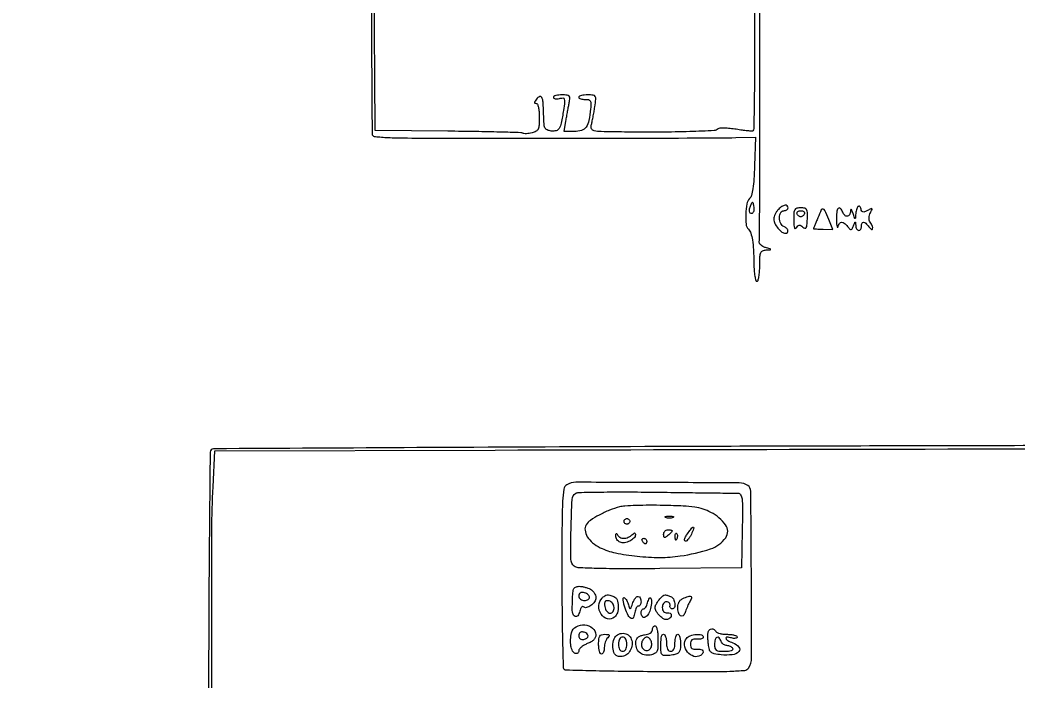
# Model space of a CAD drawing. Extents: x 24 to 1546, y 0 to 2379.
# Drawn here: x 886.3 to 1239.4, y 160.5 to 394.5 of the extents above; entities that cross this region are included whole.
import ezdxf

# ---------------------------------------------------------------- set-up
doc = ezdxf.new("R2010")
doc.units = 0
doc.header["$MEASUREMENT"] = 0
doc.layers.get('0').update_dxf_attribs({"linetype": 'CONTINUOUS'})

msp = doc.modelspace()

# ---------------------------------------------------------------- linework, layer by layer
for points in [[(1488.995819, 179.007081, -0.000003), (1488.836526, 121.681109, -0.200949)], [(956.104801, 25.769543, -0.000009), (1071.532232, 26.383709, -0.000448)], [(1448.974176, 595.301221, -0.000037), (1448.971655, 720.569876, -0.000031)], [(682.11066, 576.138525, -0.000014), (730.176508, 576.301627, -0.000501)], [(563.917736, 301.759581, -0.00001), (564.039235, 350.115363, -0.198254)], [(330.47682, 18.883074, 0.000013), (445.994116, 18.943074, 0.000017), (561.276547, 19.009838, 0.139128)], [(1011.736068, 417.297438, 0.000021), (1011.783006, 434.515625, 0.000023), (1011.836492, 454.800115, 0.000021), (1011.890525, 476)], [(1382.009387, 244.131797, -0.000078), (1301.158415, 243.934612, -0.000047), (1205.149916, 243.724436, 0.000314), (1107.331271, 243.458091, 0.000557), (1026.733611, 243.098293, 0.000018), (954.81255, 242.694459, 0.197444), (953.923081, 242.323081, 0.196429), (953.557254, 241.451703, 0.000109), (953.286984, 212.524003, 0.001366), (953.079046, 179.996479, 0.000796), (952.99829, 140.973165, 0.000068), (952.963993, 40.871798, 0.001935)], [(1330.894344, 119.924749, 0.000011), (1276.068902, 119.942781, 0.000456), (1215.434512, 119.906035, 0.000272), (1143.305827, 119.75727, -0.000298), (1052.847252, 119.575272, -0.001184), (997.347487, 119.628084, -0.00011), (955.578971, 119.775987, -0.321967), (954.740251, 120.383326, -0.079941), (954.240686, 123.448795, -0.000174), (954.162428, 170.751291, -0.00088), (954.181953, 213.782225, -0.012344), (954.598032, 229.245189), (955.256131, 241.990378), (1054.378065, 242.245189, -0.00011), (1310.655694, 242.847537, -0.001089)], [(1010.510409, 422.665255, 0.000842), (1010.661771, 386.644453, 0.000041), (1010.855624, 354.157744, 0.197327), (1011.104305, 353.562427, 0.166119), (1011.603687, 353.317355, 0.007287), (1013.556706, 353.096873, 0.011678), (1015.918341, 352.920631, 0.008006), (1018.604305, 352.826253, 0.004711), (1031.250004, 352.703731, 0.00017), (1079.600507, 352.707293, 0.000148), (1128.471057, 352.74193, 0.005585), (1139.5, 352.876197), (1146.5, 353.039625), (1146.151934, 342.850318, -0.008098), (1145.915594, 338.159571, -0.02083), (1145.5491, 334.785321, -0.026117), (1145.063495, 332.414935, -0.133563), (1144.401934, 331.259077, 0.15322), (1143.429795, 329.397794, 0.034393), (1143.037729, 325.798172, 0.033677), (1143.137044, 322.200125, 0.174354), (1143.971385, 320.428615, -0.118415), (1144.834452, 319.019861, -0.038724), (1145.409149, 316.635569, -0.027147), (1145.771299, 313.193666, -0.009666), (1145.92569, 308.25, 0.014944), (1146.026102, 305.847749, 0.024646), (1146.271202, 303.831078, 0.02188), (1146.602555, 302.306256, 0.340588), (1147, 302, 0.332234), (1147.391033, 302.292067, 0.026982), (1147.70625, 303.615625, 0.027868), (1147.927854, 305.39166, 0.017105), (1148, 307.5, -0.009474), (1148.061763, 310.759241, -0.086255), (1148.356804, 312.143621, -0.198973), (1149.018675, 312.819563, -0.089948), (1150.25, 313.09968, 0.002878), (1151.742307, 313.174401, 0.484525), (1151.823801, 313.29035, 0.251704), (1151.679853, 313.435015, 0.00184), (1150, 313.938206, -0.050007), (1149.066064, 314.319148, -0.06725), (1148.32423, 314.85045, -0.084436), (1147.877214, 315.442751, -0.177902), (1147.805889, 316.006192, 0.055487), (1147.930124, 317.078524, 0.000125), (1147.99842, 333.225789, 0.000836), (1148.040396, 351.416098, 0.00052), (1148.031768, 372.75964), (1147.951759, 428.183946)], [(1146.107072, 399.628427, -0.001038), (1146.138483, 379.985069, -0.003081), (1146.049026, 366.510999, -0.000813), (1145.898646, 356.087562, -0.190005), (1145.53853, 355.215415, -0.226456), (1145.290297, 355.122468, -0.003372), (1143.702679, 355.271931, -0.008386), (1141.836601, 355.491988, -0.005349), (1139.674105, 355.807438, 0.014116), (1137.475149, 356.088929, 0.019625), (1135.493469, 356.207661, 0.016464), (1133.880504, 356.187778, 0.179297), (1133.292023, 355.938919, -0.17937), (1131.864198, 355.335357, -0.003078), (1123.255792, 355.001081, -0.007104), (1112.822996, 354.808582, -0.003978), (1100.133369, 354.855698, -0.002253), (1091.903301, 354.988829, -0.045171), (1089.411454, 355.266471, -0.23603), (1088.504941, 355.977048, -0.180803), (1088.396915, 357.25, 0.015415), (1088.681436, 358.4014, 0.005265), (1089.024802, 360.0875, 0.005228), (1089.36498, 361.957871, 0.006012), (1089.649471, 363.75, 0.010392), (1089.997982, 366.531981, 0.160849), (1089.795031, 367.460801, 0.238486), (1089.105679, 367.901178, 0.025069), (1087.135924, 368, 0.024986), (1085.9342, 367.93991, 0.039681), (1084.921178, 367.756363, 0.04732), (1084.20167, 367.491165, 0.288392), (1084, 367.170599, 0.245069), (1084.162762, 366.858469, 0.072054), (1084.660938, 366.608159, 0.054262), (1085.388154, 366.450622, 0.035062), (1086.25, 366.420599, -0.056252), (1087.459547, 366.327144, -0.218232), (1088.056568, 365.901624, -0.137164), (1088.281792, 365.016687, -0.018659), (1088.164704, 363.090754, -0.024869), (1087.542508, 358.910641, -0.105508), (1086.54533, 356.601997, -0.159124), (1084.933403, 355.408773, -0.080581), (1082.41346, 355), (1078.777418, 355), (1079.422908, 358.75, -0.001552), (1079.709876, 360.386735, -0.001128), (1080.038955, 362.20625, -0.001139), (1080.359071, 363.931499, -0.002499), (1080.613654, 365.25, 0.028291), (1080.838776, 366.857152, 0.209795), (1080.593471, 367.571012, 0.186804), (1079.881231, 367.921112, 0.021881), (1078.079455, 368, 0.027855), (1076.899534, 367.934215, 0.043742), (1075.90459, 367.733751, 0.054282), (1075.206465, 367.442935, 0.273432), (1075, 367.09362, 0.257773), (1075.166627, 366.79189, 0.100419), (1075.627562, 366.6176, 0.066177), (1076.31767, 366.597458, 0.038217), (1077.136382, 366.745916, -0.062278), (1078.346122, 366.905775, -0.324023), (1078.862668, 366.537236, -0.111935), (1078.964986, 365.532138, -0.006839), (1078.555937, 362.524447, -0.010251), (1077.789509, 358.042146, -0.086753), (1077.065959, 356.136797, -0.197113), (1075.978886, 355.317985, -0.094127), (1074.202769, 355.195905, -0.071084), (1072.765287, 355.579852, -0.18979), (1072.022812, 356.3115, -0.089701), (1071.674967, 357.740964, -0.00929), (1071.531753, 361.215429, 0.00995), (1071.354206, 365.388994, 0.095161), (1070.911649, 367.106656, 0.410207), (1070.146628, 367.386196, 0.11294), (1069.020056, 366.524166, 0.025273), (1068.499441, 365.828112, 0.125257), (1068.336564, 365.371214, 0.29578), (1068.4755, 365.1056, 0.129135), (1068.877555, 365, -0.294168), (1069.340656, 364.70173, -0.050254), (1069.692634, 363.660505, -0.037987), (1069.926175, 362.111301, -0.018423), (1070, 360.108408, -0.013651), (1069.922146, 357.257273, -0.094486), (1069.587221, 355.906285, -0.161931), (1068.854261, 355.123439, -0.062912), (1067.454011, 354.577814, -0.022956), (1066.422092, 354.368633, -0.026751), (1065.426736, 354.268154, -0.027242), (1064.58938, 354.27431, -0.123561), (1064.127865, 354.420975, 0.131927), (1063.463222, 354.620208, 0.000589), (1056.035185, 354.826151, 0.00276), (1047.571994, 355.004075, 0.001732), (1037.673854, 355.123218), (1012, 355.343298), (1011.82994, 374.421649, -0.000792), (1011.768379, 382.820851, -0.000552), (1011.724374, 392.301984, -0.000556), (1011.702317, 401.397792, -0.001153)], [(1290.245747, 119.245058, 0.000021), (1330.47912, 119.473752, 0.207433)]]:
    msp.add_lwpolyline(points, format="xyb")
for points in [[(1145.588397, 326.255064, -0.196036), (1144.935423, 325.980347, -0.314698), (1144.456234, 326.307262, -0.128559), (1144.349074, 327.308598, -0.056398), (1144.696917, 328.606872, -0.005261), (1145.19236, 329.8296, -0.286752), (1145.387121, 329.967698, -0.36589), (1145.556938, 329.8404, -0.006855), (1145.808853, 328.671731, -0.034132), (1145.90627, 327.928682, -0.038293), (1145.89587, 327.207674, -0.04166), (1145.789937, 326.605874, -0.132742)], [(1154.571429, 327.428571, 0.05083), (1153.969917, 326.690527, 0.038141), (1153.461607, 325.773214, 0.039005), (1153.113726, 324.825464, 0.068562), (1153, 324, 0.114409), (1153.35654, 322.462219, 0.056995), (1154.4406, 320.769159, 0.057844), (1155.820952, 319.425726, 0.165559), (1157.071429, 319, 0.198283), (1157.774644, 319.290284, 0.26207), (1157.959422, 319.944653, 0.150938), (1157.470142, 320.766445, 0.092199), (1156.5, 321.361626, -0.125259), (1155.925762, 321.767801, -0.06413), (1155.440625, 322.511741, -0.057561), (1155.111542, 323.457712, -0.055002), (1155, 324.468615, -0.046062), (1155.097927, 325.529365, -0.08793), (1155.39814, 326.328103, -0.119192), (1155.87785, 326.820648, -0.141262), (1156.5, 327, 0.064853), (1157.073457, 327.074694, 0.082425), (1157.559375, 327.29375, 0.098894), (1157.884432, 327.618646, 0.148195), (1158, 328, 0.209731), (1157.682651, 328.723285, 0.231247), (1156.954346, 328.94011, 0.11074), (1155.838806, 328.48712, 0.044802)], [(1182.75, 328.423045, 0.091331), (1182.454466, 327.990144, 0.03154), (1182.191031, 327.276874, 0.030101), (1181.993748, 326.436383, 0.030649), (1181.90032, 325.583333, -0.007076), (1181.825176, 324.372138, -0.523196), (1181.680262, 324.28711, -0.206243), (1181.493215, 324.495881, -0.003463), (1181, 326, 0.011072), (1180.62786, 327.079144, 0.131249), (1180.3746, 327.4375, 0.557347), (1180.190582, 327.376034, 0.043676), (1180.09968, 326.75, -0.112682), (1179.754189, 325.554447, -0.248432), (1178.981096, 325.050084, -0.227338), (1178.068948, 325.389285, -0.10066), (1177.361626, 326.5, 0.094429), (1176.545033, 327.817934, 0.456749), (1175.772982, 327.795448, 0.148608), (1175.205795, 326.41451, 0.030497), (1175.116001, 323.75, 0.010557), (1175.190155, 322.219137, 0.038999), (1175.332266, 321.2625, 0.33877), (1175.508849, 321.116137, 0.352052), (1175.689326, 321.25, -0.074183), (1176.217629, 322.48676, -0.248402), (1176.953088, 322.919706, -0.188534), (1177.891853, 322.60068, -0.044476), (1179.080461, 321.40305, 0.019356), (1179.886208, 320.50528, 0.23464), (1180.310348, 320.355382, 0.251782), (1180.666793, 320.606923, 0.022014), (1181.132621, 321.65305, -0.003829), (1181.596552, 322.805993, -0.271259), (1181.754744, 322.926453, -0.431418), (1181.874307, 322.827057, -0.005628), (1181.929715, 321.75, 0.110085), (1182.247482, 320.552731, 0.247874), (1182.9969, 320.033257, 0.304732), (1183.71427, 320.39893, 0.127637), (1184, 321.5, -0.081036), (1184.17813, 322.59186, -0.348942), (1184.692994, 322.926169, -0.1774), (1185.494873, 322.542061, -0.030917), (1186.607954, 321.25, 0.065705), (1187.479985, 320.36943, 0.537387), (1187.922953, 320.519757, 0.170687), (1187.84637, 321.466638, 0.036335), (1187.054463, 322.946118, -0.081163), (1186.745824, 323.671816, -0.066978), (1186.656425, 324.508875, -0.062272), (1186.792231, 325.396983, -0.05387), (1187.145469, 326.271812, 0.010753), (1187.708044, 327.379616, 0.347688), (1187.646061, 327.655702, 0.292093), (1187.339922, 327.690242, 0.008844), (1186.14831, 327.079373, -0.028045), (1185.102915, 326.593184, -0.150308), (1184.483885, 326.543018, -0.223337), (1184.082622, 326.852505, -0.068526), (1183.822616, 327.59339, 0.054893), (1183.645007, 328.147186, 0.123727), (1183.374456, 328.49134, 0.199016), (1183.061002, 328.576562, 0.167079)], [(1160.015313, 323.75, 0.011263), (1160.065127, 321.843937, 0.067229), (1160.245583, 320.868381, 0.36919), (1160.553666, 320.681059, 0.214604), (1160.939097, 320.935698, -0.054298), (1161.45762, 321.586624, -0.170821), (1161.952902, 321.826649, -0.15802), (1162.515241, 321.712333, -0.04471), (1163.260367, 321.198877, 0.100983), (1163.980721, 320.813315, 0.351589), (1164.436395, 320.998506, 0.106987), (1164.698466, 321.85962, 0.010777), (1164.829385, 324.01318, 0.015206), (1164.849901, 326.356795, 0.127805), (1164.564236, 327.365834, 0.211081), (1163.886974, 327.85408, 0.05219), (1162.492802, 328, 0.056705), (1161.098927, 327.841411, 0.206992), (1160.398166, 327.325309, 0.11923), (1160.077239, 326.251594, 0.014177)], [(1163.808333, 325.925, -0.073624), (1163.600259, 325.514089, -0.066918), (1163.276198, 325.165781, -0.070382), (1162.889952, 324.930417, -0.102038), (1162.5, 324.85, -0.102038), (1162.110048, 324.930417, -0.070382), (1161.723802, 325.165781, -0.066918), (1161.399741, 325.514089, -0.073624), (1161.191667, 325.925, -0.159683), (1161.189601, 326.333474, -0.143818), (1161.428177, 326.684219, -0.107546), (1161.888977, 326.920344, -0.064908), (1162.5, 327, -0.064908), (1163.111023, 326.920344, -0.107546), (1163.571823, 326.684219, -0.143818), (1163.810399, 326.333474, -0.159683)], [(1168.558581, 324.485962, 0.001204), (1167.961314, 323.046771, 0.001922), (1167.458698, 321.813938, 0.000365), (1167.020565, 320.725048, 0.101554), (1167.002943, 320.627876, 0.389073), (1167.053884, 320.574826, 0.001346), (1168.014438, 320.516268, 0.005791), (1169.124367, 320.464496, 0.003484), (1170.442196, 320.427506), (1173.878507, 320.355012), (1172.407285, 323.876141, 0.006887), (1171.007411, 327.100921, 0.252768), (1170.3891, 327.573218, 0.33448), (1169.780609, 327.249888, 0.010258)], [(1079.75, 229.948398, 0.223202), (1078.716823, 228.412326, 0.024961), (1078.271932, 224.107852, 0.012112), (1078.044519, 216.228959, 0.001158), (1078, 197.009327, 0.002394), (1078.058708, 184.746198, 0.003897), (1078.2395, 174.338082, 0.000718), (1078.482841, 165.191302, 0.252465), (1078.815319, 164.614139, 0.132998), (1079.515668, 164.405809, 0.000428), (1088.720229, 164.186434, 0.002352), (1099.155545, 163.995784, 0.001466), (1111.389245, 163.86572, 0.001438), (1128.805273, 163.781712, 0.009627), (1137.46257, 163.931544, 0.011818), (1142.719569, 164.248365, 0.234888), (1144.058613, 165.060598, 0.141975), (1145.098498, 168.648809, 0.001197), (1145.028877, 197.893882, 0.000781), (1144.839955, 227.705945, 0.252277), (1143.75, 229.690983, 0.14269), (1140.742599, 230.591533, 0.000865), (1111.798947, 230.757996, 0.000901), (1082.912646, 230.822102, 0.135801)], [(1140.279025, 226.981864, -0.270075), (1141.237018, 226.436695, -0.103614), (1141.736426, 224.926505, -0.030674), (1141.901891, 221.719715, -0.00282), (1141.779025, 213.75), (1141.5, 200.5), (1112.592865, 200.257966, -0.002284), (1099.299136, 200.20738, -0.006998), (1090.290447, 200.340344, -0.004522), (1083.738541, 200.588116, -0.162888), (1082.345827, 201.127952, -0.220314), (1081.182621, 203.570978, -0.007967), (1081.238328, 214.161856, -0.007533), (1081.623813, 224.78898, -0.24628), (1082.892813, 226.933755, -0.134336), (1083.93043, 227.239444, -0.001325), (1091.760202, 227.370832, -0.004234), (1100.814711, 227.422098, -0.002718), (1111.322179, 227.335491, 0.000146), (1121.866471, 227.194331, 0.000221), (1131.039104, 227.078261, 0.00008), (1138.944032, 226.982997, 0.005521)], [(1098.410822, 222.11311, 0.033426), (1094.867972, 220.944436, 0.026246), (1091.20429, 219.228875, 0.0251), (1088.092711, 217.361141, 0.109042), (1086.615087, 215.815101, 0.169871), (1086.196287, 213.840714, 0.10489), (1086.988205, 211.577004, 0.083178), (1088.872411, 209.39157, 0.062164), (1091.556285, 207.674551, 0.060038), (1096.989106, 205.843745, 0.025416), (1104.602007, 204.659777, 0.025217), (1112.715275, 204.229024, 0.036855), (1119.848886, 204.736764, 0.041831), (1130.549262, 207.223529, 0.162863), (1135.948541, 211.200486, 0.321779), (1135.905112, 215.734794, 0.115308), (1130.716564, 220.185353, 0.042357), (1127.944877, 221.339989, 0.04105), (1124.989108, 222.025831, 0.025362), (1120.91229, 222.415253, 0.005824), (1114, 222.642539, 0.006285), (1108.987631, 222.685897, 0.007507), (1104.264429, 222.596455, 0.006581), (1100.293185, 222.409234, 0.047919)], [(1102, 217, -0.099038), (1101.923658, 216.618362, -0.097945), (1101.70625, 216.29375, -0.097945), (1101.381638, 216.076342, -0.099038), (1101, 216, -0.099038), (1100.618362, 216.076342, -0.097945), (1100.29375, 216.29375, -0.097945), (1100.076342, 216.618362, -0.099038), (1100, 217, -0.099038), (1100.076342, 217.381638, -0.097945), (1100.29375, 217.70625, -0.097945), (1100.618362, 217.923658, -0.099038), (1101, 218, -0.099038), (1101.381638, 217.923658, -0.097945), (1101.70625, 217.70625, -0.097945), (1101.923658, 217.381638, -0.099038)], [(1117.25, 218.337719, -0.057986), (1116.679992, 218.181385, -0.037979), (1116, 218.12966, -0.037979), (1115.320008, 218.181385, -0.057986), (1114.75, 218.337719, -0.174857), (1114.540618, 218.525001, -0.447206), (1114.601562, 218.693942, -0.078554), (1115.10856, 218.810911, -0.017491), (1116, 218.842105, -0.017491), (1116.89144, 218.810911, -0.078554), (1117.398438, 218.693942, -0.447206), (1117.459382, 218.525001, -0.174857)], [(1099.883333, 211, 0.058679), (1100.628461, 211.087749, 0.038988), (1101.448229, 211.3525, 0.039045), (1102.215031, 211.740438, 0.059816), (1102.8, 212.2, -0.020816), (1103.394968, 212.747389, -0.169813), (1103.734897, 212.877567, -0.348762), (1103.936235, 212.727088, -0.064544), (1104, 212.235184, -0.206943), (1103.497407, 211.07286, -0.076179), (1101.993269, 210.038332, -0.072074), (1100.136445, 209.450659, -0.133034), (1098.572442, 209.610575, -0.085195), (1097.977379, 209.964358, -0.069535), (1097.485096, 210.519363, -0.070019), (1097.16665, 211.183804, -0.089016), (1097.078947, 211.856989, -0.018903), (1097.136041, 212.52067, -0.216883), (1097.269868, 212.738573, -0.432325), (1097.440858, 212.699755, -0.036995), (1097.662281, 212.25, 0.103807), (1097.982673, 211.771898, 0.06532), (1098.522774, 211.367188, 0.061435), (1099.189354, 211.093265, 0.066895)], [(1117, 213.622445, -0.172217), (1116.925448, 213.412416, -0.016008), (1116.559375, 212.99011, -0.019119), (1116.074554, 212.504355, -0.013852), (1115.5, 212, -0.020633), (1114.689039, 211.381629, -0.217533), (1114.28931, 211.308142, -0.304492), (1114.057736, 211.565314, -0.035496), (1114, 212.377555, -0.091307), (1114.114059, 212.996941, -0.095788), (1114.440625, 213.523407, -0.099536), (1114.927707, 213.875699, -0.107348), (1115.5, 214, -0.023761), (1116.07485, 213.972666, -0.037907), (1116.559375, 213.889093, -0.044235), (1116.90557, 213.768578, -0.294983)], [(1118.683114, 210.8125, -0.054073), (1118.461564, 210.395823, -0.470617), (1118.279315, 210.37858, -0.168741), (1118.137993, 210.670344, -0.018894), (1118.078947, 211.416667, -0.028489), (1118.089945, 212.112848, -0.077125), (1118.200665, 212.592839, -0.208169), (1118.385309, 212.77538, -0.296942), (1118.604167, 212.729167, -0.126455), (1118.797407, 212.402231, -0.060344), (1118.876576, 211.916927, -0.05415), (1118.839148, 211.359369, -0.051402)], [(1123.818046, 212.5, -0.027745), (1123.316073, 211.542824, -0.036357), (1122.749639, 210.734375, -0.039559), (1122.200865, 210.160354, -0.184244), (1121.780468, 210, -0.364784), (1121.430017, 210.294922, -0.138789), (1121.501557, 210.979288, -0.053264), (1122.115697, 212.140733, -0.016372), (1123.278145, 213.75, -0.018161), (1124.268859, 214.939132, -0.547255), (1124.588385, 214.887039, -0.201344), (1124.594459, 214.299749, -0.010124)], [(1108, 210, -0.042167), (1107.967655, 209.617151, -0.061769), (1107.870461, 209.29375, -0.081139), (1107.727648, 209.07446, -0.210953), (1107.559017, 209, -0.151918), (1107.34829, 209.065539, -0.038439), (1107.066025, 209.29375, -0.035638), (1106.768994, 209.617226, -0.029505), (1106.5, 210, -0.082592), (1106.343488, 210.3821, -0.161196), (1106.3746, 210.70625, -0.182303), (1106.586039, 210.921712, -0.108972), (1106.940983, 211, -0.093332), (1107.345238, 210.923877, -0.09642), (1107.688914, 210.70625, -0.099167), (1107.918938, 210.381556, -0.105053)], [(1088.065741, 192.964816, -0.069395), (1088.805505, 192.425485, -0.056109), (1089.431812, 191.666888, -0.057687), (1089.85695, 190.814841, -0.087112), (1090, 190, -0.151783), (1089.546075, 188.539134, -0.08312), (1088.23111, 187.178661, -0.094841), (1086.698149, 186.443007, -0.267016), (1085.59182, 186.741514, 0.295938), (1085.288321, 186.806185, 0.133623), (1084.945197, 186.555389, 0.070795), (1084.60621, 185.980254, 0.033878), (1084.333012, 185.165438, -0.091084), (1083.594257, 183.585764, -0.375436), (1082.648639, 183.360982, -0.223657), (1081.854101, 184.415313, -0.059282), (1081.665432, 186.57096, -0.00476), (1081.857386, 191.291116, -0.065681), (1082.165283, 192.970384, -0.207696), (1082.829036, 193.724002, -0.11023), (1084.065741, 194, -0.039954), (1084.997001, 193.925466, -0.023381), (1086.09286, 193.695915, -0.023279), (1087.174777, 193.361488, -0.03628)], [(1084, 190.573324, 0.12024), (1084.15323, 189.945354, 0.111791), (1084.58104, 189.438799, 0.09567), (1085.248452, 189.111401, 0.066422), (1086.083333, 189, 0.14074), (1087.327282, 189.357221, 0.297834), (1087.729914, 190.229205, 0.210781), (1087.099763, 191.230213, 0.100818), (1085.667134, 191.823324, 0.083236), (1084.99829, 191.840365, 0.126354), (1084.46353, 191.619304, 0.133817), (1084.121465, 191.179808, 0.099154)], [(1096.418213, 190.393011, -0.215115), (1097.543622, 189.256788, -0.084449), (1097.965903, 187.041326, -0.079178), (1097.635154, 184.662916, -0.146502), (1096.563922, 183.053051, -0.2427), (1094.123206, 182.51614, -0.186367), (1091.880447, 184.145082, -0.153471), (1091.049213, 187.153746, -0.189829), (1092.2, 189.8, -0.043845), (1093.159836, 190.604797, -0.118161), (1093.982653, 190.928584, -0.100342), (1094.944954, 190.870441, -0.026518)], [(1116.418213, 190.393011, -0.173357), (1117.437285, 189.517604, -0.09683), (1117.965277, 187.949203, -0.124438), (1117.802735, 186.553469, -0.311326), (1117, 186, -0.133456), (1116.638866, 186.098139, -0.125576), (1116.367188, 186.367188, -0.10725), (1116.229849, 186.772455, -0.077768), (1116.25, 187.25, 0.12222), (1116.228157, 187.726183, 0.124722), (1115.985938, 188.132812, 0.112004), (1115.553773, 188.405157, 0.085015), (1115, 188.5, 0.129813), (1114.422545, 188.347508, 0.105057), (1113.941472, 187.920687, 0.090913), (1113.625772, 187.27443, 0.071407), (1113.524123, 186.5, 0.06738), (1113.649256, 185.652651, 0.12298), (1113.998087, 185.051662, 0.134042), (1114.564, 184.717291, 0.087683), (1115.323142, 184.647059, -0.149152), (1116.307583, 184.433674, -0.273919), (1116.70639, 183.74752, -0.204532), (1116.327443, 182.879735, -0.108883), (1115.303571, 182.267857, -0.21745), (1114.135559, 182.392702, -0.060653), (1112.641698, 183.542249, -0.059434), (1111.402577, 185.090207, -0.139981), (1111, 186.5, -0.135304), (1111.300821, 187.591299, -0.030424), (1112.397268, 189.19818, -0.027916), (1113.65752, 190.648403, -0.202594), (1114.489641, 191, -0.069398), (1114.70354, 190.970168, -0.006944), (1115.199207, 190.821697, -0.008621), (1115.787116, 190.625459, -0.006751)], [(1093.168791, 186.838964, 0.060014), (1093.407237, 185.944616, 0.071069), (1093.843332, 185.187071, 0.083285), (1094.402021, 184.676554, 0.144541), (1095, 184.5, 0.250562), (1096.102742, 185.089629, 0.167848), (1096.473113, 186.503668, 0.139509), (1095.905527, 188.04111, 0.189641), (1094.668791, 188.825269, 0.063665), (1093.784386, 188.881143, 0.218357), (1093.28995, 188.614852, 0.164309), (1093.084508, 187.997177, 0.034027)], [(1106, 188.440983, -0.062718), (1105.930616, 187.890017, -0.080877), (1105.726681, 187.423289, -0.098156), (1105.4244, 187.11095, -0.152689), (1105.069551, 187, 0.202946), (1104.689784, 186.839234, 0.065793), (1104.318553, 186.339063, 0.053191), (1104.010184, 185.611357, 0.038382), (1103.819551, 184.75, -0.070763), (1103.30352, 182.971326, -0.411299), (1102.479661, 182.654888, -0.180256), (1101.475767, 183.629076, -0.027617), (1100.402978, 186.25, -0.018692), (1099.964463, 187.688392, -0.033655), (1099.730178, 188.898438, -0.041231), (1099.694028, 189.767992, -0.402294), (1099.935716, 190, -0.197961), (1100.301846, 189.849129, -0.049157), (1100.72353, 189.339063, -0.042699), (1101.127897, 188.611449, -0.031711), (1101.45067, 187.75, 0.008884), (1101.921566, 186.294307, 0.4021), (1102.178783, 186.161853, 0.231448), (1102.453481, 186.41469, 0.004523), (1103.152711, 188.256231, -0.06394), (1103.984674, 189.848269, -0.22802), (1104.959367, 190.397536, -0.327022), (1105.723998, 189.910315, -0.093107)], [(1109.381944, 186.159722, -0.079625), (1108.658555, 184.216154, -0.150967), (1107.454492, 183.081111, -0.337392), (1106.464431, 183.276216, -0.183372), (1106, 184.5, -0.056959), (1106.065572, 185.073739, -0.076307), (1106.25949, 185.559375, -0.095369), (1106.54638, 185.884904, -0.166062), (1106.883369, 186, 0.193392), (1107.262957, 186.152523, 0.055551), (1107.676732, 186.648109, 0.047043), (1108.05797, 187.361709, 0.035233), (1108.343705, 188.20633, -0.053885), (1108.946455, 189.791095, -0.613454), (1109.461206, 189.790673, -0.139343), (1109.713411, 188.497194, -0.028272)], [(1123.142286, 188.347379, 0.013943), (1122.719529, 187.50829, 0.008868), (1122.272413, 186.509987, 0.008907), (1121.868226, 185.514079, 0.016305), (1121.580061, 184.686618, -0.138271), (1120.874925, 183.604008, -0.352219), (1120.000224, 183.567784, -0.171603), (1119.244548, 184.684319, -0.06386), (1119, 186.591241, -0.062818), (1119.142854, 187.7238, -0.086225), (1119.563481, 188.658243, -0.087412), (1120.269321, 189.387077, -0.066439), (1121.25, 189.915664, -0.017115), (1123.076619, 190.536125, -0.251422), (1123.720173, 190.406065, -0.329854), (1123.857836, 189.847207, -0.024725)], [(1090, 176.877952, -0.100184), (1089.80494, 175.914217, -0.089296), (1089.246465, 175.057182, -0.072668), (1088.310638, 174.315661, -0.041039), (1087, 173.693898, 0.037173), (1085.851835, 173.160032, 0.046156), (1084.88125, 172.493456, 0.053028), (1084.208174, 171.80043, 0.167757), (1084, 171.197429, -0.097341), (1083.903952, 170.708743, -0.133676), (1083.632812, 170.354962, -0.137619), (1083.226463, 170.193798, -0.105945), (1082.75, 170.244995, -0.203185), (1081.804117, 171.073017, -0.067639), (1081.220304, 172.860089, -0.05706), (1081.067246, 175.151838, -0.04969), (1081.41877, 177.532378, -0.207285), (1083.076894, 179.69245, -0.146905), (1086.100885, 180.354739, -0.154269), (1088.886991, 179.23469, -0.224258)], [(1084, 176.5, 0.090288), (1084.120561, 175.837793, 0.143006), (1084.464524, 175.379901, 0.134068), (1085.019642, 175.160813, 0.075042), (1085.75, 175.190371, 0.110048), (1086.882382, 175.681821, 0.259838), (1087.256394, 176.489471, 0.231347), (1086.774796, 177.312476, 0.095633), (1085.552821, 177.823324, 0.097115), (1084.936825, 177.830508, 0.131707), (1084.436667, 177.592675, 0.128059), (1084.113232, 177.130198, 0.089125)], [(1094.2, 175.8, 0.075503), (1093.739764, 175.174939, 0.038434), (1093.3525, 174.276875, 0.037078), (1093.088418, 173.26866, 0.045545), (1093, 172.3, -0.041555), (1092.926688, 171.419414, -0.061077), (1092.70625, 170.675625, -0.080277), (1092.38247, 170.170857, -0.213207), (1092, 170, -0.277684), (1091.614308, 170.232098, -0.052312), (1091.29375, 171.028125, -0.042582), (1091.072542, 172.158889, -0.027026), (1091, 173.5, -0.021923), (1091.082815, 175.38788, -0.118928), (1091.407143, 176.352273, -0.184862), (1092.056388, 176.83975, -0.069723), (1093.2, 177, -0.02009), (1094.294205, 176.956017, -0.201593), (1094.691667, 176.75, -0.338229), (1094.706356, 176.404066, -0.043912)], [(1102.809932, 173.283603, -0.089408), (1102.203888, 171.309134, -0.11036), (1100.972516, 169.835224, -0.123905), (1099.350949, 169.133466, -0.132844), (1097.635923, 169.309468, -0.21671), (1096.407038, 170.557747, -0.090856), (1096.000041, 172.935372, -0.087001), (1096.460951, 175.394957, -0.177268), (1097.724177, 176.865518, -0.128875), (1099.638441, 177.362205, -0.153985), (1101.406915, 176.799537, -0.149993), (1102.563673, 175.307291, -0.120865)], [(1112, 175.116577, -0.012899), (1111.924355, 172.184915, -0.104527), (1111.580822, 170.892979, -0.175246), (1110.811446, 170.168085, -0.052458), (1109.25, 169.678478, -0.106307), (1107.106476, 169.705894, -0.135345), (1105.372081, 170.639177, -0.134474), (1104.353797, 172.335108, -0.104319), (1104.212259, 174.492743, -0.090872), (1104.514606, 175.394144, -0.103601), (1105.107913, 176.082546, -0.087344), (1106.01649, 176.554115, -0.047521), (1107.25, 176.816422, 0.046132), (1108.331436, 177.043259, 0.067043), (1109.21525, 177.45164, 0.085358), (1109.798292, 177.980845, 0.167403), (1110, 178.566422, -0.068006), (1110.074875, 179.114381, -0.084571), (1110.29375, 179.578887, -0.099733), (1110.61866, 179.889499, -0.141966), (1111, 180, -0.319868), (1111.389521, 179.722408, -0.032632), (1111.70625, 178.565495, -0.031224), (1111.927779, 176.988414, -0.019284)], [(1115, 174, 0.033607), (1115.088963, 172.677925, 0.082504), (1115.375, 171.75, 0.12651), (1115.851045, 171.202091, 0.152103), (1116.5, 171, 0.152103), (1117.148955, 171.202091, 0.12651), (1117.625, 171.75, 0.082504), (1117.911037, 172.677925, 0.033607), (1118, 174, -0.031626), (1118.072766, 175.149251, -0.048861), (1118.29375, 176.11875, -0.06271), (1118.615738, 176.790443, -0.254951), (1119, 177, -0.272832), (1119.385356, 176.772815, -0.05456), (1119.70625, 176.00612, -0.043906), (1119.927414, 174.912958, -0.027974), (1120, 173.616577, -0.02844), (1119.894387, 171.761332, -0.12527), (1119.508461, 170.745204, -0.148172), (1118.722301, 170.129528, -0.045354), (1117.255697, 169.708548, -0.019713), (1116.149632, 169.541991, -0.023403), (1115.095547, 169.475239, -0.023114), (1114.21489, 169.501469, -0.119965), (1113.755697, 169.650987, -0.237708), (1113.092057, 170.732276, -0.029244), (1113.019962, 173.5879, -0.028532), (1113.272, 176.372065, -0.371692), (1114, 177, -0.254951), (1114.384262, 176.790443, -0.06271), (1114.70625, 176.11875, -0.048861), (1114.927234, 175.149251, -0.031626)], [(1128, 176.01179, -0.225958), (1127.828957, 175.65263, -0.090279), (1127.339062, 175.38384, -0.065192), (1126.61166, 175.242776, -0.041732), (1125.75, 175.26179, 0.049038), (1124.679173, 175.269801, 0.144438), (1124.001474, 175.001154, 0.161914), (1123.623892, 174.431642, 0.0662), (1123.5, 173.5, 0.0662), (1123.623892, 172.568358, 0.161914), (1124.001474, 171.998846, 0.144438), (1124.679173, 171.730199, 0.049038), (1125.75, 171.73821, -0.074081), (1127.155495, 171.678562, -0.222375), (1127.913587, 171.128221, -0.287122), (1127.870067, 170.322601, -0.101358), (1126.991051, 169.494469, -0.216864), (1124.674531, 169.19995, -0.147194), (1122.43507, 170.708956, -0.142813), (1121.358525, 173.242092, -0.205542), (1122.039826, 175.547988, -0.134514), (1123.419665, 176.513716, -0.066489), (1125.527671, 176.963998, -0.079338), (1127.368927, 176.815115, -0.345815)], [(1132.5, 178, 0.159713), (1132.95866, 177.613307, 0.035556), (1133.947275, 177.29375, 0.033489), (1135.196361, 177.073414, 0.026918), (1136.559017, 177, -0.024883), (1137.877649, 176.934337, -0.039532), (1138.989211, 176.733751, -0.047063), (1139.77909, 176.443978, -0.288943), (1140, 176.09362, -0.24384), (1139.842465, 175.789795, -0.106581), (1139.4125, 175.607123, -0.070464), (1138.766322, 175.575635, -0.040966), (1138, 175.710251, 0.045449), (1136.398411, 175.976842, 0.523579), (1136.061104, 175.559926, 0.204483), (1136.668066, 174.821258, 0.029068), (1138.5, 174, -0.121769), (1140.651999, 172.509766, -0.392698), (1140.611312, 170.92128, -0.171928), (1138.271706, 169.772974, -0.055319), (1134.348237, 169.7525, -0.01928), (1131.88993, 170.108619, -0.12724), (1130.772934, 170.628402, -0.158181), (1130.17113, 171.570661, -0.034613), (1129.8118, 173.486354, -0.013512), (1129.691704, 174.829191, -0.014699), (1129.648743, 176.139323, -0.014285), (1129.676958, 177.259404, -0.0671), (1129.796896, 177.890687, -0.123828), (1130.284681, 178.654804, -0.180891), (1131.013066, 178.961327, -0.164767), (1131.816899, 178.724791, -0.101456)], [(1098, 173.5, 0.04716), (1098.09863, 172.456621, 0.088208), (1098.4, 171.666667, 0.118484), (1098.88002, 171.177821, 0.140575), (1099.5, 171, 0.140575), (1100.11998, 171.177821, 0.118484), (1100.6, 171.666667, 0.088208), (1100.90137, 172.456621, 0.04716), (1101, 173.5, 0.04716), (1100.90137, 174.543379, 0.088208), (1100.6, 175.333333, 0.118484), (1100.11998, 175.822179, 0.140575), (1099.5, 176, 0.140575), (1098.88002, 175.822179, 0.118484), (1098.4, 175.333333, 0.088208), (1098.09863, 174.543379, 0.04716)], [(1106.335833, 174.432783, 0.13575), (1106.191905, 172.946818, 0.158748), (1106.853817, 171.700354, 0.198612), (1107.994798, 171.250389, 0.194633), (1109.132783, 171.732783, 0.155991), (1109.722282, 172.876502, 0.106879), (1109.653842, 174.346404, 0.11812), (1109.004171, 175.550952, 0.213408), (1108, 176, 0.125507), (1107.549001, 175.884981, 0.064084), (1107.072758, 175.53963, 0.057495), (1106.644856, 175.03215, 0.054869)], [(1132, 173.5, 0.051178), (1132.140166, 172.134181, 0.190739), (1132.605902, 171.42561, 0.133196), (1133.551593, 171.083051, 0.020677), (1135.559017, 171, 0.023007), (1136.966307, 171.06479, 0.059005), (1137.961697, 171.276831, 0.125298), (1138.461947, 171.602477, 0.336396), (1138.5, 172, 0.089828), (1138.155461, 172.382872, 0.053218), (1137.631005, 172.70625, 0.050999), (1137.018643, 172.925826, 0.06067), (1136.409598, 173, -0.091671), (1135.803711, 173.112026, -0.066724), (1135.200655, 173.440625, -0.065174), (1134.69174, 173.926583, -0.078133), (1134.361626, 174.5, 0.083069), (1133.63973, 175.725989, 0.329565), (1132.840399, 175.918352, 0.237643), (1132.197738, 175.160939, 0.059317)]]:
    msp.add_lwpolyline(points, format="xyb", close=True)

doc.saveas('drawing.dxf')
